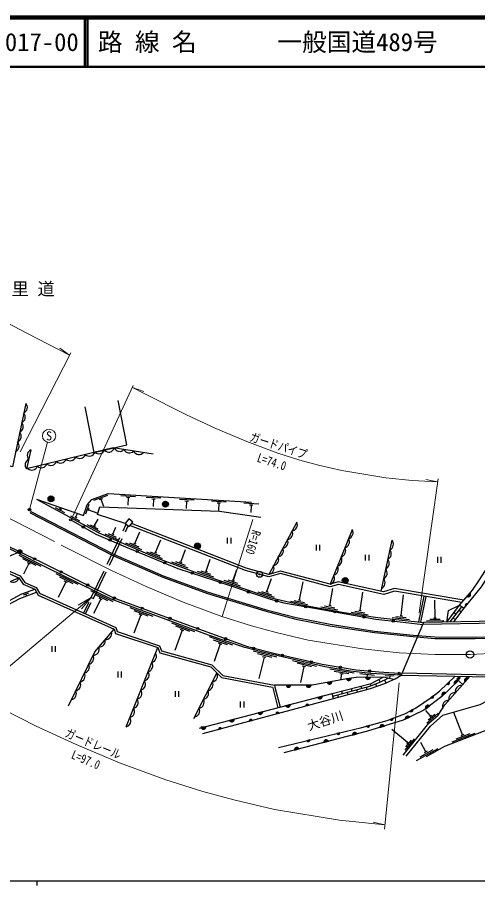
# Model space of a CAD drawing. Units: millimetres at full size, sheet at 1:1000; details may follow other scales. Extents: x 40000 to 680000, y 20000 to 380000.
# Drawn here: x 164051 to 257306, y 204000 to 380000 of the extents above; entities that cross this region are included whole.
import ezdxf
from ezdxf.enums import TextEntityAlignment as Align

# ---------------------------------------------------------------- set-up
doc = ezdxf.new("R2010")
doc.units = ezdxf.units.MM
doc.header["$LTSCALE"] = 1000
doc.linetypes.add('CHAIN', pattern=[18.5, 12, -1.5, 3.5, -1.5])
doc.linetypes.add('DASHED', pattern=[7.5, 6, -1.5])
for name, color, linetype, lineweight in [('M-BGD', 7, 'Continuous', 25), ('M-BMK', 2, 'CHAIN', 13), ('M-BMK-SRVR', 3, 'Continuous', 25), ('M-STR-HTXT', 7, 'Continuous', 13), ('M-STR-STR1', 1, 'Continuous', 25), ('M-STR-STRC', 7, 'Continuous', 25), ('M-TTL', 2, 'Continuous', 140), ('M-TTL-BAND', 7, 'Continuous', 25), ('M-TTL-LINE', 7, 'Continuous', 50)]:
    doc.layers.add(name, color=color, linetype=linetype, lineweight=lineweight)
doc.layers.add('M-BMK-HTXT', color=7, linetype='Continuous')
doc.layers.add('M-TTL-TXT', color=7, linetype='Continuous')
doc.styles.add('ＭＳ ゴシック', font='')
doc.styles.get('ＭＳ ゴシック').set_extended_font_data('MS Gothic')

# ---------------------------------------------------------------- blocks, each defined once
blk = doc.blocks.new('open_arrow')
at = {"color": 0, "linetype": 'Continuous', "lineweight": -2}
blk.add_lwpolyline([(7.5, 1.25), (0, 0), (7.5, -1.25)], dxfattribs=at)

msp = doc.modelspace()

# ---------------------------------------------------------------- hatches: boundary and pattern name
at = {"layer": 'M-BGD'}
for points in [[(171463, 282415, -1), (170263, 282415, -0.41421), (170863, 283015, -0.41421)], [(194660, 281332, -1), (193460, 281332, -0.41421), (194060, 281932, -0.41421)], [(201131, 272849, -1), (199931, 272849, -0.41421), (200531, 273449, -0.41421)], [(231072, 265861, -1), (229872, 265861, -0.41421), (230472, 266461, -0.41421)], [(255788, 263340, -0.82183), (255136, 262593)], [(255262, 261096), (254868, 260609, -0.84072)], [(227785, 245363, -0.82183), (226811, 245180)], [(231691, 246060, -0.82183), (230711, 245916)], [(235587, 246220, -0.82183), (234596, 246217)], [(251563, 245286), (251109, 244855, 0.84072)], [(252647, 244810, -0.82183), (253366, 245492)], [(253211, 245957), (253709, 246336, -0.84072)], [(254748, 245296, -0.82183), (255403, 246039)], [(219487, 244631, -0.82183), (218496, 244634)], [(223541, 244617, -0.82183), (222550, 244620)], [(250126, 242415, -0.82183), (250845, 243098)], [(225834, 242400, -0.82183), (224875, 242150)], [(247856, 242071), (248351, 242454, -0.84072)], [(219369, 240713, -0.82183), (218410, 240462)], [(223119, 240580), (222515, 240418, -0.84072)], [(243618, 239376), (244164, 239681, -0.84072)], [(246788, 239852, -0.82183), (247575, 240454)], [(207971, 237738, -0.82183), (207012, 237487)], [(211012, 237341), (211616, 237502, 0.84072)], [(213779, 239254, -0.82183), (212820, 239003)], [(216464, 238799), (217068, 238961, 0.84072)], [(239572, 237709), (240159, 237924, -0.84072)], [(242645, 237724, -0.82183), (243535, 238159)], [(202226, 236096, -0.82183), (201236, 236122)], [(205403, 235840), (204798, 235679, -0.84072)], [(235370, 236485), (234767, 236317, 0.84072)], [(237456, 236044, -0.82183), (238403, 236337)], [(228776, 234839), (229384, 234985, -0.84072)], [(231931, 234497, -0.82183), (232891, 234743)], [(222696, 233376), (223304, 233523, -0.84072)], [(226131, 233010, -0.82183), (227090, 233256)], [(220181, 231485, -0.82183), (221141, 231731)]]:
    msp.add_hatch(color=256, dxfattribs=at).paths.add_polyline_path(points)
at = {"layer": 'M-STR-STRC'}
for points in [[(166720, 280346, -1), (166281, 280107, -0.41421), (166381, 280446, -0.41421)], [(164219, 271463, -1), (164894, 271892, -1)]]:
    msp.add_hatch(color=256, dxfattribs=at).paths.add_polyline_path(points)

# ---------------------------------------------------------------- linework, layer by layer
at = {"layer": 'M-BGD'}
for p, q in [((177733, 301024), (179566, 291766)), ((166807, 292361), (165896, 288466)), ((182286, 283103), (179465, 282082)), ((181306, 282430), (180648, 282191)), ((180977, 282311), (181488, 280900)), ((188014, 282837), (185019, 283018)), ((186848, 282607), (186149, 282649)), ((186499, 282628), (186408, 281131)), ((193139, 282527), (190145, 282708)), ((191973, 282297), (191274, 282339)), ((191624, 282318), (191533, 280821)), ((199866, 282120), (196871, 282301)), ((198700, 281890), (198001, 281932)), ((198350, 281911), (198260, 280414)), ((206383, 281726), (203389, 281907)), ((171731, 280630), (173578, 279630)), ((172582, 280510), (173013, 280277)), ((172798, 280394), (172912, 280605)), ((178540, 281276), (177845, 279294)), ((178556, 280417), (178394, 279955)), ((178475, 280186), (180374, 279521)), ((205217, 281496), (204518, 281538)), ((204868, 281517), (204777, 280020)), ((212958, 281328), (209964, 281509)), ((211792, 281098), (211093, 281140)), ((211443, 281119), (211352, 279622)), ((166798, 279827), (166661, 279561)), ((166661, 279561), (183233, 271004)), ((166798, 279827), (183361, 271275)), ((174809, 278964), (176656, 277964)), ((175660, 278845), (176090, 278611)), ((175875, 278728), (176257, 279433)), ((179711, 276993), (180425, 278312)), ((178106, 277179), (180744, 275751)), ((178777, 277157), (180360, 276300)), ((179526, 277093), (179896, 276893)), ((183378, 275273), (183973, 276650)), ((220661, 277648), (214988, 267097)), ((181763, 275318), (184516, 274127)), ((182433, 275355), (184085, 274641)), ((183185, 275357), (183570, 275190)), ((187822, 273351), (188850, 275727)), ((231874, 276147), (227401, 265076)), ((185978, 273495), (189190, 272105)), ((186740, 273492), (188667, 272659)), ((187598, 273448), (188047, 273254)), ((192047, 271524), (193149, 274073)), ((206573, 274495), (206573, 273321)), ((207273, 274495), (207273, 273321)), ((224578, 273111), (224578, 271937)), ((225278, 273111), (225278, 271937)), ((239931, 274039), (237694, 263665)), ((183361, 271275), (193620, 266818)), ((190202, 271668), (193415, 270278)), ((190964, 271665), (192891, 270832)), ((191822, 271621), (192272, 271427)), ((197149, 269591), (198101, 272166)), ((234539, 271055), (234539, 269881)), ((235239, 271055), (235239, 269881)), ((168886, 268704), (164416, 270945)), ((167858, 268884), (165176, 270229)), ((166382, 269288), (165307, 267143)), ((166695, 269131), (166070, 269445)), ((183233, 271004), (193508, 266539)), ((195300, 269635), (198583, 268421)), ((196060, 269673), (198030, 268945)), ((196920, 269676), (197379, 269506)), ((202303, 267738), (203131, 270199)), ((249171, 270628), (249171, 269454)), ((249871, 270628), (249871, 269454)), ((200453, 267728), (203771, 266612)), ((201212, 267789), (203203, 267119)), ((202071, 267816), (202535, 267660)), ((207756, 265904), (208495, 268101)), ((176370, 265009), (171884, 267217)), ((175340, 265182), (172649, 266507)), ((193508, 266539), (202596, 263183)), ((193620, 266818), (202692, 263467)), ((205906, 265893), (209223, 264777)), ((206665, 265954), (208655, 265285)), ((207524, 265982), (207988, 265826)), ((214617, 263596), (215513, 266258)), ((173862, 265575), (172307, 262415)), ((174176, 265420), (173548, 265729)), ((221242, 261899), (221940, 265549)), ((227371, 260806), (227978, 264255)), ((166323, 263294), (165195, 262884)), ((165759, 263089), (165890, 262728)), ((183441, 261528), (178955, 263737)), ((182411, 261701), (179720, 263026)), ((181247, 261940), (180619, 262249)), ((202596, 263183), (214177, 259691)), ((202692, 263467), (214259, 259980)), ((212767, 263585), (216084, 262469)), ((213526, 263646), (215517, 262977)), ((214385, 263674), (214849, 263518)), ((233487, 259779), (234050, 263497)), ((241823, 258740), (242256, 262949)), ((246430, 262704), (245349, 257472)), ((245800, 257426), (246864, 262631)), ((255788, 263340), (255136, 262593)), ((178517, 261410), (177452, 259274)), ((178925, 261313), (177817, 259110)), ((180933, 262094), (179504, 259191)), ((219411, 261638), (222849, 260981)), ((220155, 261801), (222217, 261407)), ((221002, 261945), (221483, 261853)), ((225544, 260519), (228991, 259912)), ((226285, 260693), (228353, 260329)), ((227130, 260849), (227612, 260764)), ((248681, 258303), (248628, 261880)), ((251081, 257439), (253603, 260836)), ((251762, 257449), (254079, 260529)), ((253603, 260836), (254554, 260222)), ((254868, 260609), (255262, 261096)), ((191591, 258583), (186900, 260313)), ((189038, 258885), (187669, 255172)), ((190549, 258647), (187735, 259685)), ((189367, 258764), (188710, 259006)), ((214177, 259691), (220460, 258035)), ((214259, 259980), (220528, 258328)), ((231667, 259448), (235127, 258924)), ((232404, 259640), (234480, 259325)), ((233245, 259816), (233729, 259742)), ((241579, 258765), (242066, 258715)), ((252457, 257459), (254554, 260222)), ((252522, 259380), (252964, 259047)), ((253565, 259846), (254013, 259510)), ((200017, 255475), (195326, 257205)), ((220460, 258035), (227392, 256680)), ((220528, 258328), (227443, 256975)), ((227443, 256975), (236444, 255602)), ((240020, 258322), (243502, 257964)), ((240747, 258549), (242836, 258334)), ((246940, 257677), (250439, 257729)), ((247635, 257987), (249735, 258019)), ((248436, 258299), (248926, 258307)), ((252363, 258248), (252804, 257917)), ((197464, 255777), (195936, 251636)), ((198975, 255540), (196160, 256578)), ((197792, 255656), (197135, 255898)), ((227392, 256680), (236405, 255305)), ((236405, 255305), (244215, 254469)), ((236444, 255602), (244243, 254768)), ((207683, 252775), (202954, 254399)), ((206640, 252816), (203802, 253790)), ((244215, 254469), (248614, 254123)), ((244243, 254768), (248627, 254423)), ((248614, 254123), (256799, 254068)), ((248627, 254423), (256796, 254368)), ((256796, 254368), (262603, 254531)), ((256799, 254068), (262617, 254231)), ((171025, 252568), (171025, 251395)), ((171725, 252568), (171725, 251395)), ((186108, 236173), (192514, 252276)), ((205123, 253019), (203894, 249439)), ((205455, 252906), (204792, 253133)), ((216647, 250279), (211802, 251515)), ((215604, 250235), (212697, 250977)), ((214076, 250316), (212974, 245999)), ((214415, 250229), (213737, 250402)), ((224680, 248437), (219813, 249582)), ((223638, 248374), (220718, 249061)), ((222109, 248425), (221392, 245181)), ((222450, 248345), (221769, 248506)), ((184397, 247396), (184397, 246222)), ((185097, 247396), (185097, 246222)), ((204489, 247106), (199765, 237810)), ((232268, 247079), (227334, 247885)), ((231233, 246944), (228272, 247428)), ((230050, 246833), (229359, 246946)), ((229704, 246890), (229508, 245686)), ((236395, 246571), (233420, 246956)), ((234907, 246764), (234830, 246169)), ((240402, 246452), (238604, 246536)), ((239503, 246494), (239478, 245964)), ((227785, 245363), (226811, 245180)), ((231691, 246060), (230711, 245916)), ((235587, 246220), (234596, 246217)), ((235513, 244950), (235673, 244536)), ((236606, 244896), (236805, 244379)), ((237294, 245782), (237534, 245268)), ((240300, 245795), (238196, 246228)), ((238441, 245689), (238719, 245090)), ((251563, 245286), (251109, 244855)), ((252647, 244810), (253366, 245492)), ((253709, 246336), (253211, 245957)), ((254748, 245296), (255403, 246039)), ((196029, 243417), (196029, 242243)), ((196729, 243417), (196729, 242243)), ((200963, 235909), (227854, 242927)), ((219487, 244631), (218496, 244634)), ((223541, 244617), (222550, 244620)), ((228092, 241910), (227828, 242921)), ((229757, 243430), (229890, 242940)), ((230855, 243202), (230992, 242699)), ((231691, 243940), (231820, 243464)), ((232785, 243727), (232922, 243223)), ((233624, 244451), (233750, 243989)), ((234715, 244251), (234852, 243748)), ((250126, 242415), (250845, 243098)), ((201598, 234823), (228092, 241910)), ((209210, 241307), (209210, 240133)), ((209910, 241307), (209910, 240133)), ((225834, 242400), (224875, 242150)), ((228925, 242677), (229062, 242174)), ((248351, 242454), (247856, 242071)), ((219369, 240713), (218410, 240462)), ((222515, 240418), (223119, 240580)), ((244164, 239681), (243618, 239376)), ((246788, 239852), (247575, 240454)), ((247776, 238400), (246791, 239531)), ((207971, 237738), (207012, 237487)), ((213779, 239254), (212820, 239003)), ((216464, 238799), (217068, 238961)), ((240159, 237924), (239572, 237709)), ((242645, 237724), (243535, 238159)), ((247039, 236963), (249302, 238932)), ((247294, 237583), (248652, 238765)), ((247618, 238262), (247935, 238538)), ((254265, 234580), (252504, 239113)), ((202226, 236096), (201236, 236122)), ((204798, 235679), (205403, 235840)), ((211012, 237341), (211616, 237502)), ((235370, 236485), (234767, 236317)), ((237456, 236044), (238403, 236337)), ((229384, 234985), (228776, 234839)), ((231931, 234497), (232891, 234743)), ((243087, 232995), (239907, 235641)), ((252152, 233116), (256813, 234927)), ((252975, 233758), (255772, 234844)), ((253939, 234454), (254591, 234707)), ((223304, 233523), (222696, 233376)), ((226131, 233010), (227090, 233256)), ((242606, 231452), (244500, 233780)), ((242752, 232107), (243888, 233504)), ((242955, 232832), (243220, 233158)), ((246831, 231124), (245768, 233027)), ((220181, 231485), (221141, 231731)), ((244940, 229381), (249306, 231818)), ((245667, 230131), (248287, 231593)), ((246525, 230953), (247136, 231294))]:
    msp.add_line(p, q, dxfattribs=at)
at = {"layer": 'M-BGD', "linetype": 'DASHED'}
for p, q in [((179016, 262420), (186106, 277240)), ((179460, 262208), (186496, 276914)), ((179016, 262420), (179460, 262208)), ((215796, 244125), (216858, 240057)), ((216233, 244242), (217295, 240171))]:
    msp.add_line(p, q, dxfattribs=at)
at = {"layer": 'M-BGD'}
for points in [[(165762, 301761), (163031, 288868), (153495, 291532), (133381, 301724)], [(179566, 291766), (186204, 293368), (184443, 302346)], [(191573, 291439), (183489, 292713), (165896, 288466)], [(167905, 282360), (177432, 279021), (178182, 281162), (179114, 282274), (182432, 283475), (211479, 281718)], [(167905, 282360), (180542, 275519), (192451, 270368), (200409, 267426), (215452, 262366), (221293, 260962), (230276, 259381), (233352, 258889), (237102, 258321), (246359, 257368)], [(185888, 277422), (180289, 279262), (180792, 280792), (205028, 279896), (213386, 278706)], [(241821, 246686), (235594, 246977), (231514, 247506), (226381, 248345), (214299, 251188), (210123, 252254), (202776, 254778), (183071, 262045), (170220, 268371), (156629, 275185), (151149, 278262), (149198, 278003), (147509, 277073), (144568, 274955), (141882, 272366), (149427, 255062)], [(151292, 278708), (158758, 274464), (168970, 269557), (183385, 262428), (196852, 257482), (210681, 252450), (216265, 251064), (225806, 248865), (232697, 247744), (237277, 247317), (241417, 247048)], [(174866, 278147), (179951, 275275), (185963, 272704), (196596, 268315), (204044, 265827), (215346, 262034), (218022, 261347), (223866, 260284), (236668, 258034), (241624, 257497), (246187, 256963)], [(253603, 260836), (256279, 263904), (257559, 265785), (260232, 269963), (262489, 274539), (264757, 279593)], [(254554, 260222), (258094, 264590), (259692, 267158), (261935, 271219), (265732, 279292)], [(254108, 261415), (240466, 263705), (238277, 263022), (229090, 265054), (227408, 264555), (217337, 267242), (214989, 266577), (210250, 267898), (198137, 272635), (186849, 276979)], [(254495, 261858), (240431, 264220), (238255, 263541), (229072, 265571), (227401, 265076), (217333, 267762), (214988, 267097), (210409, 268374), (198318, 273102), (187189, 277385)], [(148723, 273209), (164338, 266408), (165249, 265098), (167556, 264062), (168231, 262910), (183631, 256011), (183943, 255135), (192514, 252276), (192920, 251202), (203233, 248379), (205427, 246156), (215763, 244250), (215796, 244125)], [(149322, 273441), (164636, 266771), (165548, 265459), (167874, 264415), (168548, 263263), (183992, 256344), (184295, 255494), (192861, 252636), (193261, 251577), (203470, 248783), (205649, 246574), (216126, 244643), (216233, 244242)], [(149621, 256983), (153317, 260564), (156817, 263037), (159718, 264525), (164338, 266408)], [(153018, 254953), (157985, 259063), (161575, 261343), (164983, 263127), (167556, 264062)], [(251081, 257439), (251397, 259788), (253603, 260836)], [(174384, 240432), (179722, 251384), (183631, 256011)], [(216955, 231995), (233817, 236051), (239006, 237501), (242529, 238792), (244721, 239977), (248104, 242262), (249581, 243405), (252786, 246446)], [(228098, 241911), (235570, 243944), (238313, 244909), (240581, 245920), (241821, 246686)], [(253824, 246423), (253096, 245869), (254309, 244799)], [(238196, 246228), (232715, 246211), (230789, 245927), (223807, 244616), (216126, 244643)], [(253441, 245564), (250076, 242368), (246418, 239569), (242220, 237516), (234990, 235282), (218012, 230929)], [(227854, 242927), (235719, 245004), (238196, 246228)], [(227960, 242415), (235461, 244454), (237356, 245185), (239169, 246027)], [(242190, 230466), (247426, 236902), (249308, 238541), (250652, 240650), (255705, 246382)], [(242824, 230226), (247737, 236354), (250244, 238544), (257841, 240708), (268296, 246188)], [(268912, 241789), (260548, 236056), (250562, 232176), (246853, 230106)]]:
    msp.add_lwpolyline(points, dxfattribs=at)
msp.add_lwpolyline([(185888, 277422), (186673, 276767), (187421, 277664), (186636, 278319)], close=True, dxfattribs=at)
at = {"layer": 'M-BGD', "linetype": 'DASHED'}
msp.add_lwpolyline([(153800, 254693), (157347, 257788), (160964, 260320), (164566, 262227), (167893, 263486)], dxfattribs=at)
at = {"layer": 'M-BGD'}
for centre, radius in [((170863, 282415), 600), ((194060, 281332), 600), ((174866, 278147), 225), ((177422, 276703), 225), ((182798, 274058), 225), ((200531, 272849), 600), ((188327, 271729), 225), ((167545, 270242), 225), ((193873, 269439), 225), ((172931, 267598), 225), ((199493, 267347), 225), ((213116, 267099), 600), ((213116, 267099), 100), ((230472, 265861), 600), ((178310, 264938), 225), ((205183, 265445), 225), ((183702, 262312), 225), ((210871, 263536), 225), ((216586, 261716), 225), ((222466, 260538), 225), ((189334, 260243), 225), ((228374, 259491), 225), ((194966, 258174), 225), ((234284, 258453), 225), ((240226, 257648), 225), ((200603, 256117), 225), ((206241, 254065), 225), ((211919, 252143), 225), ((217748, 250722), 225), ((223595, 249374), 225), ((229488, 248266), 225), ((235434, 247489), 225), ((241417, 247048), 225)]:
    msp.add_circle(centre, radius, dxfattribs=at)
for centre, radius, start, end in [((164821, 300938), 1250, 294.91078, 41.17099), ((164406, 298981), 1250, 294.91078, 41.17099), ((163992, 297025), 1250, 294.91078, 41.17099), ((163577, 295068), 1250, 294.91078, 41.17099), ((163163, 293111), 1250, 294.91078, 41.17099), ((167310, 291216), 1250, 113.70154, 219.96175), ((180575, 292781), 1250, 230.44075, 336.70096), ((182593, 292996), 1122, 219.20676, 343.88142), ((184775, 293269), 1250, 207.91516, 314.17537), ((186751, 292958), 1250, 207.91516, 314.17537), ((166854, 289269), 1250, 113.70154, 219.96175), ((172799, 290904), 1250, 230.44075, 336.70096), ((174743, 291373), 1250, 230.44075, 336.70096), ((176687, 291842), 1250, 230.44075, 336.70096), ((178631, 292312), 1250, 230.44075, 336.70096), ((188726, 292647), 1250, 207.91516, 314.17537), ((166966, 289496), 1250, 230.44075, 336.70096), ((168910, 289965), 1250, 230.44075, 336.70096), ((170855, 290434), 1250, 230.44075, 336.70096), ((219537, 277141), 1250, 278.60255, 24.86276), ((218590, 275379), 1250, 278.60255, 24.86276), ((230826, 275556), 1250, 284.87086, 31.13107), ((217643, 273618), 1250, 278.60255, 24.86276), ((230077, 273702), 1250, 284.87086, 31.13107), ((238987, 273219), 1250, 294.7018, 40.962), ((216696, 271856), 1250, 278.60255, 24.86276), ((229328, 271847), 1250, 284.87086, 31.13107), ((238565, 271264), 1250, 294.7018, 40.962), ((215748, 270095), 1250, 278.60255, 24.86276), ((228579, 269993), 1250, 284.87086, 31.13107), ((238143, 269309), 1250, 294.7018, 40.962), ((214801, 268333), 1250, 278.60255, 24.86276), ((227829, 268138), 1250, 284.87086, 31.13107), ((237722, 267354), 1250, 294.7018, 40.962), ((163198, 266753), 1250, 239.04514, 345.30535), ((227080, 266284), 1250, 284.87086, 31.13107), ((237300, 265399), 1250, 294.7018, 40.962), ((255388, 263031), 505, 240.07363, 37.73182), ((255108, 260818), 318, 60.86895, 221.08668), ((181910, 255136), 1250, 266.67881, 12.93901), ((180619, 253608), 1250, 266.67881, 12.93901), ((179371, 251936), 1250, 270.50171, 19.83785), ((178270, 250116), 1250, 280.88585, 27.14605), ((190973, 250432), 1250, 285.1772, 31.4374), ((177393, 248318), 1250, 280.88585, 27.14605), ((190234, 248573), 1250, 285.1772, 31.4374), ((176517, 246520), 1250, 280.88585, 27.14605), ((189495, 246715), 1250, 285.1772, 31.4374), ((203367, 246555), 1250, 279.93304, 26.19324), ((175641, 244722), 1250, 280.88585, 27.14605), ((188756, 244857), 1250, 285.1772, 31.4374), ((202461, 244772), 1250, 279.93304, 26.19324), ((227280, 245368), 505, 201.80951, 359.4677), ((231187, 246085), 505, 199.56925, 357.22745), ((235091, 246316), 505, 191.33982, 348.99801), ((251298, 245110), 318, 233.38393, 33.60166), ((253074, 245080), 505, 54.69608, 212.35427), ((253427, 246190), 318, 227.1713, 27.38904), ((255149, 245603), 505, 59.77342, 217.43161), ((174765, 242924), 1250, 280.88585, 27.14605), ((188016, 242998), 1250, 285.1772, 31.4374), ((201555, 242989), 1250, 279.93304, 26.19324), ((218992, 244730), 505, 190.96911, 348.62731), ((223046, 244716), 505, 190.96911, 348.62731), ((250553, 242686), 505, 54.69608, 212.35427), ((252698, 241837), 1250, 85.47241, 191.73261), ((254021, 243337), 1250, 85.47241, 191.73261), ((187277, 241140), 1250, 285.1772, 31.4374), ((200649, 241206), 1250, 279.93304, 26.19324), ((225330, 242370), 505, 205.79911, 3.4573), ((248070, 242306), 318, 227.61645, 27.83418), ((251437, 240333), 1250, 88.2977, 195.75571), ((186538, 239282), 1250, 285.1772, 31.4374), ((199743, 239423), 1250, 279.93304, 26.19324), ((218865, 240682), 505, 205.79911, 3.4573), ((222831, 240446), 318, 24.86709, 185.08482), ((243865, 239576), 318, 219.11057, 19.3283), ((247241, 240075), 505, 48.59132, 206.24951), ((185799, 237423), 1250, 285.1772, 31.4374), ((207467, 237707), 505, 205.79911, 3.4573), ((211328, 237369), 318, 24.86709, 185.08482), ((213275, 239223), 505, 205.79911, 3.4573), ((216780, 238827), 318, 24.86709, 185.08482), ((239847, 237867), 318, 210.00845, 10.22618), ((243133, 237854), 505, 37.23003, 194.88822), ((201734, 236207), 505, 189.68146, 347.33966), ((205115, 235707), 318, 24.86709, 185.08482), ((235054, 236454), 318, 205.50324, 5.72097), ((237959, 236097), 505, 28.34585, 186.00404), ((229067, 234965), 318, 203.41626, 3.63399), ((232435, 234526), 505, 25.55026, 183.20845), ((222987, 233502), 318, 203.41626, 3.63399), ((226635, 233039), 505, 25.55026, 183.20845), ((220685, 231513), 505, 25.55026, 183.20845)]:
    msp.add_arc(centre, radius, start, end, dxfattribs=at)
at = {"layer": 'M-BMK'}
msp.add_lwpolyline([(160881, 279199), (173751, 272599), (183108, 267877), (190145, 264632), (197653, 261456), (205490, 258546), (211469, 256659), (216469, 255313), (222971, 253781), (233986, 251975), (241381, 251185), (248691, 250859), (255770, 250838), (266119, 251352)], dxfattribs=at)
at = {"layer": 'M-BMK-SRVR'}
msp.add_circle((255770, 250838), 750, dxfattribs=at)
at = {"layer": 'M-STR-HTXT'}
for p, q in [((164645, 291916), (174886, 312005)), ((174628, 311498), (172627, 312921)), ((175291, 278896), (187527, 305357)), ((187344, 304962), (189663, 304156)), ((166501, 280227), (170123, 293865)), ((245432, 259286), (249287, 286432)), ((249207, 285871), (246793, 286320)), ((211770, 278212), (205557, 258525)), ((241428, 245076), (238436, 215455)), ((238521, 216291), (236140, 216889))]:
    msp.add_line(p, q, dxfattribs=at)
for points in [[(104493, 342531), (109380, 341015), (115964, 338798), (126701, 334749), (132210, 332531), (140478, 328924), (148720, 324920), (155470, 321448), (165981, 315986), (174628, 311498)], [(187344, 304962), (189621, 303794), (198324, 299402), (204295, 296649), (210569, 293995), (216856, 291661), (221290, 290261), (225035, 289253), (229823, 288125), (238680, 286673), (244023, 286102), (249207, 285871)], [(179016, 262420), (146267, 234869), (110205, 234869)], [(137127, 252095), (144833, 248095), (157881, 241403), (167891, 236352), (175995, 232615), (184738, 228917), (194125, 225431), (201648, 223057), (207904, 221373), (216118, 219437), (229291, 217278), (238521, 216291)]]:
    msp.add_lwpolyline(points, dxfattribs=at)
msp.add_circle((170470, 295170), 1350, dxfattribs=at)
at = {"layer": 'M-STR-STR1'}
for p, q in [((246359, 257368), (241821, 246686)), ((266423, 257264), (246187, 256963)), ((266670, 257670), (246359, 257368)), ((241821, 246686), (259751, 246294)), ((241998, 247102), (260003, 246708))]:
    msp.add_line(p, q, dxfattribs=at)
at = {"layer": 'M-STR-STRC'}
msp.add_line((164557, 271678), (123017, 254169), dxfattribs=at)
for centre, radius in [((166501, 280227), 250), ((164557, 271678), 400)]:
    msp.add_circle(centre, radius, dxfattribs=at)
at = {"layer": 'M-TTL'}
msp.add_line((680000, 380000), (40000, 380000), dxfattribs=at)
at = {"layer": 'M-TTL-BAND'}
for p, q in [((40000, 205000), (579000, 205000)), ((168000, 205000), (168000, 204000))]:
    msp.add_line(p, q, dxfattribs=at)
at = {"layer": 'M-TTL-LINE'}
for p, q in [((177750, 380000), (177750, 370000)), ((178250, 380000), (178250, 370000)), ((40000, 370000), (680000, 370000))]:
    msp.add_line(p, q, dxfattribs=at)

# ---------------------------------------------------------------- block references
at = {"layer": 'M-STR-HTXT', "xscale": 400, "yscale": 400, "rotation": 220.1}
msp.add_blockref('open_arrow', (179016, 262420), dxfattribs=at)

# ---------------------------------------------------------------- texts
at = {"layer": 'M-BMK-HTXT', "style": 'ＭＳ ゴシック'}
msp.add_text('字 里 道', height=2566, dxfattribs=at).set_placement((164622, 324960), align=Align.MIDDLE_CENTER)
msp.add_text('大谷川', height=1833, rotation=17.91, dxfattribs=at).set_placement((223302, 234892), align=Align.BOTTOM_LEFT)
at = {"layer": 'M-STR-HTXT', "style": 'ＭＳ ゴシック'}
msp.add_text('S', height=1833, dxfattribs=at).set_placement((170470, 295170), align=Align.MIDDLE_CENTER)
at = {"layer": 'M-STR-HTXT', "style": 'ＭＳ ゴシック', "width": 0.8}
for s, rotation, p in [('ガードパイプ', 341.901, (216504, 291792)), ('L=74.0', 341.901, (215144, 288521)), ('R=160', 252.483, (210451, 274032)), ('ガードレール', 337.071, (178838, 231412)), ('L=97.0', 337.071, (177352, 228176))]:
    msp.add_text(s, height=1833, rotation=rotation, dxfattribs=at).set_placement(p, align=Align.BOTTOM_CENTER)
at = {"layer": 'M-TTL-TXT', "style": 'ＭＳ ゴシック'}
for s, p in [('017-00', (161521, 375000)), ('路 線 名', (180380, 375000)), ('一般国道489号', (216734, 375000))]:
    msp.add_text(s, height=3666, dxfattribs=at).set_placement(p, align=Align.MIDDLE_LEFT)

doc.saveas('drawing.dxf')
